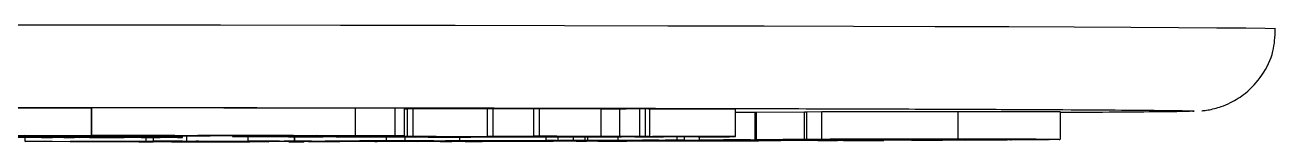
# Model space of a CAD drawing. Header units: millimetres. Extents: x 2404 to 4548, y 1024 to 2541.
# Drawn here: x 3296.15 to 3342.02, y 1133.92 to 1138.19 of the extents above; entities that cross this region are included whole.
import ezdxf

# ---------------------------------------------------------------- set-up
doc = ezdxf.new("R2010")
doc.units = ezdxf.units.MM

msp = doc.modelspace()

# ---------------------------------------------------------------- linework, layer by layer
at = {"color": 7, "linetype": 'Continuous', "lineweight": 25}
for p, q in [((3298.595, 1135.151), (3294.527, 1135.158)), ((3298.606, 1135.151), (3298.595, 1135.151)), ((3298.595, 1134.151), (3298.595, 1135.151)), ((3308.268, 1135.151), (3298.606, 1135.166)), ((3298.606, 1134.166), (3298.606, 1135.166)), ((3309.727, 1135.152), (3308.268, 1135.151)), ((3308.268, 1134.151), (3308.268, 1135.151)), ((3310.061, 1135.148), (3309.727, 1135.152)), ((3309.727, 1134.152), (3309.727, 1135.152)), ((3310.061, 1134.148), (3310.061, 1135.148)), ((3310.173, 1135.124), (3310.061, 1135.124)), ((3310.378, 1135.128), (3310.173, 1135.126)), ((3310.173, 1134.126), (3310.173, 1135.126)), ((3313.109, 1135.119), (3310.378, 1135.128)), ((3310.378, 1134.128), (3310.378, 1135.128)), ((3313.314, 1135.129), (3313.109, 1135.127)), ((3313.109, 1134.127), (3313.109, 1135.127)), ((3314.812, 1135.123), (3313.314, 1135.129)), ((3313.314, 1134.129), (3313.314, 1135.129)), ((3315.017, 1135.133), (3314.812, 1135.131)), ((3314.812, 1134.131), (3314.812, 1135.131)), ((3317.27, 1135.125), (3315.017, 1135.133)), ((3315.017, 1134.133), (3315.017, 1135.133)), ((3317.27, 1134.125), (3317.27, 1135.125)), ((3317.953, 1135.126), (3317.953, 1134.126)), ((3318.906, 1135.13), (3318.693, 1135.13)), ((3318.693, 1134.13), (3318.693, 1135.13)), ((3318.906, 1134.13), (3318.906, 1135.13)), ((3319.063, 1134.127), (3319.063, 1135.127)), ((3322.196, 1134.12), (3322.196, 1135.12)), ((3322.913, 1135.003), (3322.196, 1134.999)), ((3322.972, 1135.002), (3322.913, 1135.003)), ((3322.913, 1135.003), (3322.913, 1134.003)), ((3324.727, 1135.013), (3322.972, 1135.003)), ((3322.972, 1134.003), (3322.972, 1135.003)), ((3324.819, 1135.013), (3324.727, 1135.013)), ((3324.727, 1134.013), (3324.727, 1135.013)), ((3325.372, 1135.019), (3324.819, 1135.014)), ((3324.819, 1134.014), (3324.819, 1135.014)), ((3325.372, 1134.019), (3325.372, 1135.019)), ((3330.359, 1134.024), (3330.359, 1135.024)), ((3334.122, 1134.017), (3334.122, 1135.017)), ((3338.965, 1135.052), (3339.017, 1135.05)), ((3294.527, 1134.158), (3298.595, 1134.151)), ((3298.351, 1134.151), (3296.148, 1134.154)), ((3296.158, 1133.941), (3296.158, 1134.08)), ((3296.158, 1133.941), (3300.594, 1133.947)), ((3296.312, 1133.941), (3296.158, 1133.941)), ((3296.539, 1133.941), (3296.312, 1133.941)), ((3296.759, 1134.093), (3296.759, 1134.092)), ((3296.917, 1134.092), (3296.759, 1134.092)), ((3296.759, 1134.092), (3296.759, 1134.092)), ((3296.759, 1134.092), (3298.259, 1134.092)), ((3296.759, 1134.083), (3296.759, 1134.092)), ((3297.97, 1134.083), (3296.759, 1134.083)), ((3296.759, 1134.083), (3296.759, 1134.083)), ((3296.759, 1134.083), (3296.917, 1134.083)), ((3296.917, 1134.083), (3296.917, 1134.092)), ((3300.798, 1133.927), (3297.15, 1133.941)), ((3297.154, 1134.083), (3297.154, 1134.091)), ((3297.575, 1134.088), (3297.575, 1134.091)), ((3298.154, 1134.088), (3297.575, 1134.088)), ((3298.18, 1134.087), (3297.575, 1134.087)), ((3297.575, 1134.087), (3297.575, 1134.083)), ((3297.732, 1134.13), (3297.732, 1134.152)), ((3298.937, 1134.129), (3297.732, 1134.13)), ((3297.812, 1134.092), (3298.101, 1134.092)), ((3297.812, 1134.083), (3297.812, 1134.087)), ((3297.812, 1134.083), (3297.97, 1134.083)), ((3297.874, 1133.942), (3299.455, 1133.936)), ((3297.97, 1134.083), (3297.97, 1134.087)), ((3297.97, 1134.083), (3297.97, 1134.083)), ((3299.346, 1133.944), (3298.078, 1133.943)), ((3298.154, 1134.094), (3298.154, 1134.088)), ((3299.049, 1134.083), (3298.18, 1134.087)), ((3298.259, 1134.092), (3298.259, 1134.094)), ((3298.575, 1134.087), (3299.365, 1134.083)), ((3298.595, 1134.151), (3301.642, 1134.161)), ((3298.749, 1134.164), (3298.606, 1134.166)), ((3298.606, 1134.166), (3308.268, 1134.151)), ((3299.786, 1134.083), (3299.049, 1134.083)), ((3302.702, 1134.144), (3299.199, 1134.149)), ((3299.365, 1134.083), (3299.365, 1134.093)), ((3302.489, 1134.159), (3299.443, 1134.15)), ((3299.443, 1134.15), (3302.946, 1134.145)), ((3299.455, 1133.936), (3300.769, 1133.937)), ((3299.522, 1134.09), (3299.522, 1134.093)), ((3300.921, 1133.937), (3299.608, 1133.935)), ((3299.608, 1133.935), (3301.522, 1133.928)), ((3299.628, 1134.083), (3299.628, 1134.093)), ((3299.628, 1134.083), (3299.786, 1134.083)), ((3299.786, 1134.083), (3299.786, 1134.093)), ((3299.786, 1134.083), (3299.786, 1134.083)), ((3299.859, 1134.136), (3299.859, 1134.148)), ((3299.859, 1134.136), (3302.702, 1134.144)), ((3301.642, 1134.161), (3300.229, 1134.163)), ((3300.324, 1133.925), (3300.324, 1133.929)), ((3300.324, 1133.925), (3300.596, 1133.926)), ((3300.476, 1133.925), (3300.324, 1133.925)), ((3303.55, 1134.143), (3300.383, 1134.133)), ((3305.094, 1133.93), (3300.476, 1133.925)), ((3300.594, 1133.947), (3300.594, 1134.081)), ((3300.594, 1133.947), (3301.962, 1133.944)), ((3300.596, 1133.926), (3300.596, 1133.928)), ((3300.86, 1133.947), (3300.86, 1134.082)), ((3300.86, 1133.947), (3302.089, 1133.949)), ((3301.043, 1133.947), (3300.86, 1133.947)), ((3300.966, 1133.941), (3300.966, 1133.947)), ((3301.118, 1133.94), (3300.966, 1133.941)), ((3300.966, 1133.941), (3301.237, 1133.941)), ((3301.298, 1133.947), (3301.043, 1133.947)), ((3301.237, 1133.941), (3302.742, 1133.935)), ((3301.962, 1133.944), (3301.784, 1133.944)), ((3301.924, 1134.087), (3301.924, 1134.138)), ((3306.295, 1133.934), (3301.924, 1133.947)), ((3301.962, 1133.944), (3301.962, 1133.947)), ((3302.089, 1133.949), (3302.089, 1134.138)), ((3302.089, 1133.949), (3308.976, 1133.942)), ((3302.135, 1133.928), (3303.312, 1133.929)), ((3302.47, 1133.935), (3302.368, 1133.935)), ((3302.507, 1133.947), (3302.423, 1133.947)), ((3302.423, 1133.947), (3306.549, 1133.934)), ((3302.742, 1133.935), (3302.47, 1133.935)), ((3305.993, 1134.154), (3302.489, 1134.159)), ((3310.284, 1133.938), (3302.507, 1133.947)), ((3302.742, 1133.935), (3302.742, 1133.944)), ((3302.946, 1134.159), (3302.946, 1134.145)), ((3302.946, 1134.145), (3305.993, 1134.154)), ((3303.312, 1133.929), (3303.312, 1133.943)), ((3307.505, 1134.137), (3303.55, 1134.143)), ((3303.757, 1134.142), (3303.757, 1134.12)), ((3303.757, 1134.12), (3303.962, 1134.122)), ((3306.84, 1134.153), (3303.794, 1134.143)), ((3303.794, 1134.143), (3305.602, 1134.141)), ((3303.962, 1134.122), (3303.962, 1134.142)), ((3303.962, 1134.122), (3305.342, 1134.117)), ((3304.32, 1133.935), (3304.32, 1133.94)), ((3304.32, 1133.935), (3304.595, 1133.935)), ((3304.335, 1133.953), (3304.335, 1134.119)), ((3304.335, 1133.953), (3306.031, 1133.955)), ((3304.518, 1133.952), (3304.335, 1133.953)), ((3304.857, 1133.952), (3304.518, 1133.952)), ((3304.595, 1133.935), (3304.595, 1133.939)), ((3304.595, 1133.935), (3305.094, 1133.93)), ((3312.076, 1134.092), (3304.807, 1134.117)), ((3305.094, 1133.93), (3305.094, 1133.937)), ((3305.342, 1134.117), (3305.342, 1134.14)), ((3309.061, 1133.942), (3305.484, 1133.952)), ((3305.602, 1134.141), (3305.602, 1134.149)), ((3305.602, 1134.141), (3307.156, 1134.141)), ((3305.738, 1133.953), (3310.538, 1133.939)), ((3305.84, 1133.954), (3305.797, 1133.954)), ((3309.89, 1134.121), (3305.814, 1134.116)), ((3305.814, 1134.116), (3307.088, 1134.111)), ((3305.819, 1133.932), (3305.819, 1133.935)), ((3305.819, 1133.932), (3306.158, 1133.933)), ((3306.004, 1133.932), (3305.819, 1133.932)), ((3306.033, 1133.954), (3305.84, 1133.954)), ((3307.699, 1133.934), (3306.004, 1133.932)), ((3306.031, 1133.955), (3306.031, 1134.113)), ((3306.031, 1133.955), (3306.037, 1133.955)), ((3306.037, 1134.113), (3306.037, 1133.955)), ((3306.037, 1133.955), (3309.406, 1133.962)), ((3306.158, 1133.933), (3306.158, 1133.934)), ((3306.549, 1133.934), (3306.549, 1133.942)), ((3311.673, 1133.942), (3306.661, 1133.954)), ((3310.061, 1134.148), (3306.84, 1134.153)), ((3307.088, 1134.111), (3311.164, 1134.117)), ((3307.088, 1134.117), (3307.088, 1134.111)), ((3307.156, 1134.152), (3307.156, 1134.141)), ((3307.156, 1134.141), (3307.505, 1134.137)), ((3307.175, 1133.934), (3307.175, 1133.942)), ((3307.175, 1133.934), (3307.514, 1133.935)), ((3307.277, 1133.955), (3309.45, 1133.95)), ((3308.421, 1133.959), (3307.342, 1133.957)), ((3307.505, 1134.137), (3307.505, 1134.152)), ((3307.514, 1133.935), (3307.514, 1133.941)), ((3307.514, 1133.935), (3307.699, 1133.934)), ((3311.634, 1134.115), (3307.558, 1134.11)), ((3307.558, 1134.11), (3308.796, 1134.105)), ((3307.699, 1133.934), (3307.699, 1133.941)), ((3308.268, 1134.151), (3309.727, 1134.152)), ((3308.796, 1134.105), (3312.872, 1134.111)), ((3308.796, 1134.111), (3308.796, 1134.105)), ((3308.976, 1133.942), (3309.061, 1133.942)), ((3308.976, 1133.942), (3308.976, 1133.942)), ((3313.345, 1134.109), (3309.269, 1134.104)), ((3309.269, 1134.104), (3310.466, 1134.099)), ((3309.406, 1133.962), (3309.406, 1134.101)), ((3309.406, 1133.962), (3311.022, 1133.96)), ((3309.45, 1133.95), (3310.567, 1133.952)), ((3310.777, 1133.952), (3309.66, 1133.95)), ((3309.66, 1133.95), (3312.289, 1133.944)), ((3309.727, 1134.152), (3310.061, 1134.148)), ((3311.164, 1134.117), (3309.89, 1134.121)), ((3310.083, 1134.099), (3310.083, 1133.963)), ((3310.083, 1133.963), (3312.098, 1133.967)), ((3310.31, 1133.962), (3310.083, 1133.963)), ((3310.173, 1134.126), (3310.378, 1134.128)), ((3310.268, 1134.124), (3310.281, 1134.121)), ((3310.281, 1134.121), (3314.86, 1134.105)), ((3310.538, 1133.939), (3310.284, 1133.938)), ((3310.522, 1133.963), (3310.31, 1133.962)), ((3310.378, 1134.128), (3313.866, 1134.116)), ((3310.598, 1133.956), (3310.388, 1133.956)), ((3310.388, 1133.956), (3310.619, 1133.956)), ((3310.466, 1134.099), (3314.542, 1134.105)), ((3310.466, 1134.105), (3310.466, 1134.099)), ((3310.538, 1133.939), (3310.538, 1133.945)), ((3310.567, 1133.952), (3310.567, 1133.956)), ((3310.619, 1133.956), (3312.688, 1133.952)), ((3311.022, 1133.96), (3310.899, 1133.959)), ((3314.66, 1134.103), (3310.938, 1134.098)), ((3310.938, 1134.098), (3311.447, 1134.096)), ((3316.584, 1133.952), (3311.144, 1133.963)), ((3317.583, 1134.101), (3311.223, 1134.123)), ((3311.376, 1133.941), (3311.376, 1133.943)), ((3311.586, 1133.94), (3311.376, 1133.941)), ((3311.376, 1133.941), (3311.607, 1133.941)), ((3311.447, 1134.096), (3311.447, 1134.098)), ((3311.447, 1134.096), (3312.497, 1134.096)), ((3315.516, 1133.948), (3311.586, 1133.94)), ((3311.607, 1133.943), (3311.607, 1133.941)), ((3312.872, 1134.111), (3311.634, 1134.115)), ((3314.182, 1133.959), (3311.709, 1133.964)), ((3311.724, 1133.965), (3312.113, 1133.966)), ((3312.497, 1134.096), (3312.076, 1134.092)), ((3312.098, 1133.967), (3312.098, 1134.092)), ((3312.457, 1133.951), (3312.316, 1133.951)), ((3312.688, 1133.952), (3312.457, 1133.951)), ((3312.497, 1134.096), (3312.497, 1134.1)), ((3312.688, 1133.952), (3312.688, 1133.96)), ((3312.917, 1133.944), (3312.917, 1133.959)), ((3312.917, 1133.944), (3313.919, 1133.946)), ((3313.109, 1134.127), (3313.314, 1134.129)), ((3313.314, 1134.129), (3316.111, 1134.119)), ((3314.542, 1134.105), (3313.345, 1134.109)), ((3313.866, 1134.116), (3315.757, 1134.118)), ((3313.919, 1133.946), (3313.919, 1133.957)), ((3315.757, 1134.118), (3314.159, 1134.124)), ((3314.962, 1133.961), (3314.182, 1133.959)), ((3314.31, 1133.952), (3314.31, 1133.956)), ((3314.31, 1133.952), (3314.572, 1133.952)), ((3316.265, 1134.117), (3314.375, 1134.114)), ((3314.375, 1134.114), (3316.884, 1134.105)), ((3315.224, 1133.961), (3314.41, 1133.959)), ((3314.41, 1133.959), (3317.149, 1133.953)), ((3314.572, 1133.952), (3314.572, 1133.956)), ((3314.572, 1133.952), (3315.516, 1133.948)), ((3315.402, 1134.102), (3314.66, 1134.103)), ((3314.812, 1134.131), (3315.017, 1134.133)), ((3314.86, 1134.105), (3314.86, 1134.111)), ((3314.86, 1134.105), (3315.721, 1134.105)), ((3315.017, 1134.133), (3317.27, 1134.125)), ((3319.663, 1133.957), (3315.224, 1133.961)), ((3315.244, 1134.102), (3315.244, 1133.974)), ((3315.721, 1134.105), (3315.402, 1134.102)), ((3315.516, 1133.948), (3315.516, 1133.954)), ((3315.694, 1133.977), (3315.694, 1134.105)), ((3316.062, 1133.964), (3315.718, 1133.962)), ((3315.718, 1133.962), (3319.592, 1133.959)), ((3315.721, 1134.105), (3315.721, 1134.108)), ((3317.824, 1134.121), (3315.862, 1134.128)), ((3316.111, 1134.119), (3316.111, 1134.127)), ((3316.111, 1134.119), (3317.824, 1134.121)), ((3316.259, 1133.978), (3316.259, 1134.106)), ((3319.137, 1134.107), (3316.265, 1134.117)), ((3316.359, 1133.95), (3316.359, 1133.952)), ((3316.359, 1133.95), (3316.571, 1133.951)), ((3316.588, 1133.95), (3316.359, 1133.95)), ((3316.571, 1133.951), (3316.571, 1133.952)), ((3318.214, 1133.953), (3316.588, 1133.95)), ((3318.333, 1134.119), (3316.62, 1134.117)), ((3316.62, 1134.117), (3318.51, 1134.111)), ((3316.694, 1133.978), (3316.694, 1134.104)), ((3316.79, 1133.98), (3316.79, 1134.104)), ((3316.79, 1133.98), (3318.905, 1133.977)), ((3316.884, 1134.105), (3316.884, 1134.115)), ((3316.884, 1134.105), (3318.027, 1134.105)), ((3317.149, 1133.953), (3317.149, 1133.959)), ((3317.452, 1134.124), (3319.016, 1134.119)), ((3318.027, 1134.105), (3317.583, 1134.101)), ((3317.773, 1133.953), (3317.773, 1133.958)), ((3317.773, 1133.953), (3317.985, 1133.954)), ((3317.903, 1133.983), (3317.903, 1134.104)), ((3317.903, 1133.983), (3320.067, 1133.99)), ((3318.169, 1133.982), (3317.903, 1133.983)), ((3317.985, 1133.954), (3317.985, 1133.958)), ((3317.985, 1133.954), (3318.214, 1133.953)), ((3318.027, 1134.105), (3318.027, 1134.111)), ((3318.791, 1133.985), (3318.169, 1133.982)), ((3318.169, 1133.967), (3318.169, 1133.982)), ((3318.214, 1133.953), (3318.214, 1133.958)), ((3321.531, 1134.108), (3318.333, 1134.119)), ((3318.51, 1134.111), (3318.51, 1134.119)), ((3318.51, 1134.111), (3319.561, 1134.11)), ((3318.693, 1134.13), (3318.906, 1134.13)), ((3318.905, 1133.977), (3318.799, 1133.977)), ((3319.561, 1134.11), (3319.137, 1134.107)), ((3319.16, 1134.118), (3320.832, 1134.112)), ((3325.724, 1133.977), (3319.389, 1133.985)), ((3319.561, 1134.11), (3319.561, 1134.115)), ((3320.653, 1133.959), (3319.663, 1133.957)), ((3320.333, 1133.99), (3319.71, 1133.988)), ((3319.822, 1133.987), (3319.822, 1133.988)), ((3319.822, 1133.987), (3326.158, 1133.978)), ((3320.003, 1133.971), (3320.003, 1133.984)), ((3320.003, 1133.971), (3321.57, 1133.975)), ((3320.252, 1133.97), (3320.003, 1133.971)), ((3320.067, 1133.99), (3320.067, 1134.113)), ((3320.067, 1133.99), (3320.333, 1133.99)), ((3320.212, 1133.959), (3320.424, 1133.959)), ((3320.441, 1133.971), (3320.252, 1133.97)), ((3320.333, 1133.99), (3320.333, 1134.112)), ((3320.424, 1133.959), (3320.653, 1133.959)), ((3320.832, 1134.112), (3321.978, 1134.112)), ((3320.877, 1133.994), (3320.877, 1134.111)), ((3320.877, 1133.994), (3322.913, 1134.003)), ((3322.198, 1133.991), (3320.877, 1133.994)), ((3322.721, 1133.969), (3321.313, 1133.971)), ((3321.978, 1134.112), (3321.531, 1134.108)), ((3321.57, 1133.975), (3321.57, 1133.982)), ((3321.57, 1133.975), (3321.818, 1133.975)), ((3321.818, 1133.975), (3321.662, 1133.974)), ((3321.774, 1133.973), (3321.774, 1133.975)), ((3321.774, 1133.973), (3323.845, 1133.969)), ((3321.818, 1133.975), (3321.818, 1133.982)), ((3321.871, 1133.993), (3322.424, 1133.991)), ((3322.747, 1134), (3321.965, 1133.997)), ((3322.196, 1134.12), (3322.155, 1134.117)), ((3322.424, 1133.991), (3322.198, 1133.991)), ((3322.424, 1133.991), (3322.424, 1133.999)), ((3322.683, 1133.966), (3322.683, 1133.969)), ((3328.484, 1133.984), (3322.747, 1134)), ((3322.913, 1134.003), (3328.652, 1133.986)), ((3322.972, 1134.003), (3324.727, 1134.013)), ((3323.265, 1134.003), (3322.972, 1134.003)), ((3323.355, 1134.003), (3323.265, 1134.003)), ((3323.415, 1133.968), (3323.409, 1133.968)), ((3323.845, 1133.969), (3323.845, 1133.979)), ((3330.86, 1133.998), (3323.906, 1134.004)), ((3324.465, 1134.01), (3323.964, 1134.007)), ((3324.191, 1134.006), (3324.191, 1134.008)), ((3324.191, 1134.006), (3327.206, 1134.003)), ((3324.727, 1134.013), (3326.578, 1134.013)), ((3324.819, 1134.014), (3325.372, 1134.019)), ((3325.123, 1134.014), (3324.819, 1134.014)), ((3325.197, 1134.015), (3325.123, 1134.014)), ((3325.214, 1133.973), (3325.214, 1133.977)), ((3325.214, 1133.973), (3325.836, 1133.975)), ((3325.48, 1133.973), (3325.214, 1133.973)), ((3327.643, 1133.981), (3325.48, 1133.973)), ((3332.941, 1134.012), (3325.711, 1134.015)), ((3325.836, 1133.975), (3325.938, 1133.976)), ((3325.909, 1134.017), (3333.139, 1134.013)), ((3326.158, 1133.978), (3326.158, 1133.99)), ((3326.578, 1134.013), (3326.578, 1134.015)), ((3326.578, 1134.013), (3326.584, 1134.012)), ((3326.584, 1134.012), (3326.584, 1134.015)), ((3326.755, 1133.979), (3326.755, 1133.989)), ((3326.755, 1133.979), (3327.377, 1133.981)), ((3326.801, 1134.009), (3326.801, 1134.015)), ((3326.801, 1134.009), (3326.909, 1134.01)), ((3327.092, 1134.009), (3326.801, 1134.009)), ((3326.909, 1134.01), (3326.909, 1134.015)), ((3326.909, 1134.01), (3329.778, 1134.008)), ((3327.206, 1134.003), (3327.726, 1134.006)), ((3327.377, 1133.981), (3327.377, 1133.987)), ((3327.377, 1133.981), (3327.643, 1133.981)), ((3328.019, 1134.006), (3327.499, 1134.003)), ((3327.499, 1134.003), (3331.145, 1134)), ((3327.643, 1133.981), (3327.643, 1133.986)), ((3330.634, 1133.993), (3328.484, 1133.984)), ((3328.652, 1133.986), (3328.652, 1134)), ((3328.652, 1133.986), (3329.615, 1133.99)), ((3328.877, 1133.996), (3328.877, 1134)), ((3328.877, 1133.996), (3329.058, 1133.996)), ((3329.058, 1133.996), (3329.058, 1134)), ((3329.058, 1133.996), (3330.634, 1133.993)), ((3329.67, 1134.007), (3329.475, 1134.007)), ((3329.778, 1134.008), (3329.67, 1134.007)), ((3329.778, 1134.008), (3329.778, 1134.013)), ((3330.634, 1133.993), (3330.634, 1133.999)), ((3331.272, 1133.996), (3330.98, 1133.997)), ((3330.98, 1133.997), (3331.088, 1133.997)), ((3331.145, 1134), (3331.145, 1134.012)), ((3331.211, 1134.009), (3331.211, 1134.012)), ((3331.211, 1134.009), (3331.398, 1134.01)), ((3333.099, 1134.007), (3331.272, 1133.996)), ((3331.398, 1134.01), (3331.398, 1134.012)), ((3331.398, 1134.01), (3333.099, 1134.007)), ((3331.696, 1134.001), (3331.696, 1134.012)), ((3331.696, 1134.001), (3332.161, 1134.003)), ((3333.453, 1134.009), (3333.149, 1134.01)), ((3333.149, 1134.01), (3333.235, 1134.01)), ((3333.983, 1134.014), (3333.453, 1134.009)), ((3334.05, 1134.015), (3333.983, 1134.014))]:
    msp.add_line(p, q, dxfattribs=at)
at = {"color": 7, "linetype": 'Continuous', "lineweight": 25, "flags": 128}
for points in [[(3342.017, 1138.05), (3341.972, 1138.055), (3341.616, 1138.066), (3340.906, 1138.077), (3339.845, 1138.087), (3338.439, 1138.097), (3336.694, 1138.108), (3334.62, 1138.117), (3332.226, 1138.127), (3329.525, 1138.136), (3326.53, 1138.145), (3323.256, 1138.153), (3319.719, 1138.161), (3315.937, 1138.168), (3311.929, 1138.174), (3307.714, 1138.18), (3303.314, 1138.186), (3298.751, 1138.19), (3294.047, 1138.194)], [(3294.34, 1134.087), (3294.525, 1134.09), (3295.064, 1134.092), (3295.903, 1134.094), (3296.96, 1134.095), (3298.132, 1134.095), (3299.304, 1134.095), (3300.361, 1134.094), (3301.2, 1134.092), (3301.739, 1134.09), (3301.924, 1134.087), (3301.739, 1134.085), (3301.2, 1134.082), (3300.361, 1134.081), (3299.304, 1134.08), (3298.132, 1134.079), (3296.96, 1134.08), (3295.903, 1134.081), (3295.064, 1134.082), (3294.525, 1134.085), (3294.34, 1134.087)], [(3295.161, 1134.087), (3295.34, 1134.089), (3295.856, 1134.091), (3296.646, 1134.093), (3297.616, 1134.094), (3298.648, 1134.094), (3299.618, 1134.093), (3300.408, 1134.091), (3300.924, 1134.089), (3301.103, 1134.087), (3300.924, 1134.085), (3300.408, 1134.083), (3299.618, 1134.082), (3298.648, 1134.081), (3297.616, 1134.081), (3296.646, 1134.082), (3295.856, 1134.083), (3295.34, 1134.085), (3295.161, 1134.087)]]:
    msp.add_lwpolyline(points, dxfattribs=at)
at = {"color": 7, "linetype": 'Continuous', "lineweight": 25}
for points, knots in [([(3339.293, 1135.062), (3339.307, 1135.063), (3339.341, 1135.065), (3339.492, 1135.084), (3339.736, 1135.133), (3340.032, 1135.22), (3340.43, 1135.386), (3340.979, 1135.734), (3341.548, 1136.359), (3341.952, 1137.175), (3341.981, 1137.766), (3341.993, 1138.033)], [0, 0, 0, 0, 0.069689, 0.159202, 0.228526, 0.284853, 0.360929, 0.487702, 0.660291, 0.846257, 1, 1, 1, 1]), ([(3202.071, 1135.052), (3202.119, 1135.056), (3202.226, 1135.064), (3203.095, 1135.077), (3204.576, 1135.09), (3206.752, 1135.104), (3209.582, 1135.117), (3213.096, 1135.13), (3217.25, 1135.142), (3221.994, 1135.153), (3227.255, 1135.164), (3232.947, 1135.172), (3238.97, 1135.18), (3245.193, 1135.186), (3251.558, 1135.191), (3257.911, 1135.194), (3264.25, 1135.196), (3270.517, 1135.196), (3276.784, 1135.196), (3283.123, 1135.194), (3289.475, 1135.191), (3295.841, 1135.186), (3302.064, 1135.18), (3308.087, 1135.172), (3313.779, 1135.164), (3319.04, 1135.153), (3323.784, 1135.142), (3327.938, 1135.13), (3331.452, 1135.117), (3334.282, 1135.104), (3336.457, 1135.09), (3337.939, 1135.077), (3338.81, 1135.064), (3338.917, 1135.056), (3338.965, 1135.052)], [0, 0, 0, 0, 0.023828, 0.053273, 0.084485, 0.115699, 0.147957, 0.180726, 0.213842, 0.247136, 0.28043, 0.313546, 0.346314, 0.378573, 0.409785, 0.440999, 0.470442, 0.499888, 0.529332, 0.558778, 0.58999, 0.621203, 0.653462, 0.68623, 0.719347, 0.752641, 0.785934, 0.819051, 0.851819, 0.884078, 0.915289, 0.946503, 0.975948, 1, 1, 1, 1]), ([(3317.953, 1135.126), (3317.833, 1135.126), (3317.654, 1135.126), (3317.426, 1135.125), (3317.322, 1135.125), (3317.27, 1135.125)], [0, 0, 0, 0, 0.498826, 0.749076, 1, 1, 1, 1]), ([(3318.693, 1135.13), (3318.646, 1135.13), (3318.554, 1135.129), (3318.355, 1135.128), (3318.113, 1135.127), (3317.953, 1135.126)], [0, 0, 0, 0, 0.251433, 0.502936, 1, 1, 1, 1]), ([(3319.027, 1135.127), (3319.03, 1135.128), (3319.039, 1135.129), (3318.954, 1135.13), (3318.906, 1135.13)], [0, 0, 0, 0, 0.431539, 1, 1, 1, 1]), ([(3322.196, 1135.12), (3321.879, 1135.12), (3321.245, 1135.119), (3320.176, 1135.119), (3319.43, 1135.119), (3319.016, 1135.119)], [0, 0, 0, 0, 0.307787, 0.615394, 1, 1, 1, 1]), ([(3330.359, 1135.024), (3329.693, 1135.024), (3328.665, 1135.025), (3327.261, 1135.024), (3326.342, 1135.023), (3325.682, 1135.021), (3325.476, 1135.02), (3325.372, 1135.019)], [0, 0, 0, 0, 0.3203787, 0.4942376, 0.6691493, 0.8330428, 1, 1, 1, 1]), ([(3334.097, 1135.017), (3334.103, 1135.017), (3334.146, 1135.018), (3333.899, 1135.019), (3333.306, 1135.021), (3332.09, 1135.023), (3331.02, 1135.024), (3330.359, 1135.024)], [0, 0, 0, 0, 0.030225, 0.211144, 0.392436, 0.624543, 1, 1, 1, 1]), ([(3339.017, 1135.05), (3338.961, 1135.045), (3338.85, 1135.036), (3337.953, 1135.023), (3336.412, 1135.009), (3335.099, 1135), (3334.151, 1134.996), (3334.122, 1134.995)], [0, 0, 0, 0, 0.2407893, 0.4815888, 0.73683, 0.9920914, 1, 1, 1, 1]), ([(3289.636, 1134.142), (3290.305, 1134.142), (3291.558, 1134.142), (3293.374, 1134.143), (3295.417, 1134.144), (3297.074, 1134.147), (3298.024, 1134.15), (3298.351, 1134.151)], [0, 0, 0, 0, 0.198997, 0.37265, 0.545625, 0.843257, 1, 1, 1, 1]), ([(3299.199, 1134.149), (3298.776, 1134.148), (3297.709, 1134.146), (3295.487, 1134.142), (3292.546, 1134.141), (3290.637, 1134.141), (3289.685, 1134.142)], [0, 0, 0, 0, 0.185716, 0.467958, 0.734859, 1, 1, 1, 1]), ([(3297.15, 1133.941), (3297.119, 1133.941), (3297.069, 1133.941), (3296.959, 1133.941), (3296.849, 1133.941), (3296.701, 1133.941), (3296.602, 1133.941), (3296.539, 1133.941)], [0, 0, 0, 0, 0.23968, 0.390629, 0.542071, 0.705503, 1, 1, 1, 1]), ([(3297.154, 1134.091), (3297.153, 1134.091), (3297.15, 1134.092), (3297.12, 1134.092), (3297.081, 1134.092), (3297.012, 1134.092), (3296.956, 1134.092), (3296.917, 1134.092)], [0, 0, 0, 0, 0.250411, 0.398556, 0.54744, 0.686236, 1, 1, 1, 1]), ([(3296.917, 1134.083), (3296.962, 1134.083), (3297.026, 1134.083), (3297.097, 1134.083), (3297.134, 1134.083), (3297.152, 1134.083), (3297.153, 1134.083), (3297.154, 1134.083)], [0, 0, 0, 0, 0.364031, 0.510061, 0.655864, 0.843841, 1, 1, 1, 1]), ([(3297.575, 1134.091), (3297.577, 1134.091), (3297.58, 1134.092), (3297.611, 1134.092), (3297.661, 1134.092), (3297.73, 1134.092), (3297.785, 1134.092), (3297.812, 1134.092)], [0, 0, 0, 0, 0.222894, 0.384836, 0.547319, 0.773072, 1, 1, 1, 1]), ([(3297.575, 1134.083), (3297.577, 1134.083), (3297.58, 1134.083), (3297.609, 1134.083), (3297.657, 1134.083), (3297.727, 1134.083), (3297.782, 1134.083), (3297.812, 1134.083)], [0, 0, 0, 0, 0.210223, 0.375759, 0.542534, 0.746796, 1, 1, 1, 1]), ([(3297.732, 1134.13), (3297.935, 1134.13), (3298.341, 1134.131), (3298.898, 1134.133), (3299.404, 1134.134), (3299.707, 1134.135), (3299.859, 1134.136)], [0, 0, 0, 0, 0.281624, 0.563251, 0.781619, 1, 1, 1, 1]), ([(3298.078, 1133.943), (3298.018, 1133.943), (3297.92, 1133.943), (3297.836, 1133.942), (3297.803, 1133.942), (3297.817, 1133.942), (3297.854, 1133.942), (3297.874, 1133.942)], [0, 0, 0, 0, 0.300073, 0.489629, 0.647488, 0.805846, 1, 1, 1, 1]), ([(3298.101, 1134.092), (3298.243, 1134.092), (3298.47, 1134.092), (3298.755, 1134.091), (3298.941, 1134.091), (3299.059, 1134.09), (3299.069, 1134.09), (3299.075, 1134.09)], [0, 0, 0, 0, 0.272358, 0.434918, 0.598303, 0.790426, 1, 1, 1, 1]), ([(3299.075, 1134.09), (3299.064, 1134.089), (3299.048, 1134.089), (3298.853, 1134.088), (3298.634, 1134.088), (3298.392, 1134.088), (3298.225, 1134.088), (3298.154, 1134.088)], [0, 0, 0, 0, 0.330883, 0.501179, 0.670916, 0.859688, 1, 1, 1, 1]), ([(3298.259, 1134.092), (3298.448, 1134.092), (3298.752, 1134.092), (3299.12, 1134.092), (3299.349, 1134.091), (3299.499, 1134.091), (3299.514, 1134.09), (3299.522, 1134.09)], [0, 0, 0, 0, 0.3001846, 0.4844442, 0.6359343, 0.7877448, 1, 1, 1, 1]), ([(3299.522, 1134.09), (3299.513, 1134.09), (3299.497, 1134.089), (3299.326, 1134.088), (3299.063, 1134.088), (3298.8, 1134.088), (3298.622, 1134.087), (3298.575, 1134.087)], [0, 0, 0, 0, 0.267946, 0.469277, 0.670405, 0.911995, 1, 1, 1, 1]), ([(3300.229, 1134.163), (3300.092, 1134.163), (3299.818, 1134.163), (3299.329, 1134.164), (3298.962, 1134.164), (3298.749, 1134.164)], [0, 0, 0, 0, 0.295972, 0.59215, 1, 1, 1, 1]), ([(3300.383, 1134.133), (3300.19, 1134.133), (3299.844, 1134.132), (3299.365, 1134.13), (3299.08, 1134.129), (3298.937, 1134.129)], [0, 0, 0, 0, 0.388154, 0.694028, 1, 1, 1, 1]), ([(3301.784, 1133.944), (3301.539, 1133.944), (3301.045, 1133.944), (3300.296, 1133.945), (3299.701, 1133.945), (3299.438, 1133.945), (3299.346, 1133.944)], [0, 0, 0, 0, 0.329191, 0.661633, 0.881808, 1, 1, 1, 1]), ([(3299.365, 1134.083), (3299.378, 1134.083), (3299.405, 1134.083), (3299.462, 1134.083), (3299.54, 1134.083), (3299.597, 1134.083), (3299.628, 1134.083)], [0, 0, 0, 0, 0.249458, 0.50098, 0.731039, 1, 1, 1, 1]), ([(3300.596, 1133.926), (3300.665, 1133.926), (3300.766, 1133.926), (3300.826, 1133.926), (3300.845, 1133.926)], [0, 0, 0, 0, 0.687811, 1, 1, 1, 1]), ([(3300.769, 1133.937), (3300.888, 1133.937), (3301.078, 1133.938), (3301.263, 1133.938), (3301.331, 1133.939), (3301.291, 1133.939), (3301.183, 1133.94), (3301.118, 1133.94)], [0, 0, 0, 0, 0.253965, 0.40631, 0.559769, 0.73662, 1, 1, 1, 1]), ([(3300.871, 1133.926), (3300.871, 1133.926), (3300.879, 1133.926), (3300.861, 1133.927), (3300.823, 1133.927), (3300.798, 1133.927)], [0, 0, 0, 0, 0.006784, 0.3662, 1, 1, 1, 1]), ([(3302.368, 1133.935), (3302.246, 1133.936), (3302.073, 1133.936), (3301.735, 1133.937), (3301.472, 1133.937), (3301.192, 1133.937), (3301.014, 1133.937), (3300.921, 1133.937)], [0, 0, 0, 0, 0.375008, 0.532176, 0.663237, 0.825783, 1, 1, 1, 1]), ([(3301.924, 1133.947), (3301.887, 1133.947), (3301.827, 1133.947), (3301.712, 1133.947), (3301.61, 1133.947), (3301.476, 1133.947), (3301.375, 1133.947), (3301.307, 1133.947), (3301.298, 1133.947)], [0, 0, 0, 0, 0.239791, 0.395723, 0.528329, 0.660993, 0.950414, 1, 1, 1, 1]), ([(3301.522, 1133.928), (3301.554, 1133.928), (3301.607, 1133.928), (3301.723, 1133.927), (3301.852, 1133.927), (3301.996, 1133.927), (3302.091, 1133.927), (3302.135, 1133.928)], [0, 0, 0, 0, 0.2422509, 0.3981104, 0.5540249, 0.7912917, 1, 1, 1, 1]), ([(3303.312, 1133.929), (3303.525, 1133.929), (3303.953, 1133.93), (3304.314, 1133.931), (3304.435, 1133.933), (3304.362, 1133.934), (3304.32, 1133.935)], [0, 0, 0, 0, 0.2488152, 0.5000632, 0.7136426, 1, 1, 1, 1]), ([(3304.807, 1134.117), (3304.717, 1134.118), (3304.536, 1134.118), (3304.196, 1134.119), (3303.918, 1134.12), (3303.757, 1134.12)], [0, 0, 0, 0, 0.297034, 0.594269, 1, 1, 1, 1]), ([(3305.484, 1133.952), (3305.447, 1133.952), (3305.387, 1133.953), (3305.266, 1133.953), (3305.157, 1133.953), (3305.013, 1133.953), (3304.922, 1133.953), (3304.857, 1133.952)], [0, 0, 0, 0, 0.239941, 0.39539, 0.551967, 0.684504, 1, 1, 1, 1]), ([(3305.342, 1134.117), (3305.909, 1134.118), (3307.019, 1134.119), (3308.668, 1134.122), (3309.735, 1134.123), (3310.268, 1134.124)], [0, 0, 0, 0, 0.343183, 0.671556, 1, 1, 1, 1]), ([(3305.797, 1133.954), (3305.762, 1133.954), (3305.696, 1133.954), (3305.647, 1133.953), (3305.649, 1133.953), (3305.683, 1133.953), (3305.721, 1133.953), (3305.738, 1133.953)], [0, 0, 0, 0, 0.256868, 0.47724, 0.662008, 0.845558, 1, 1, 1, 1]), ([(3306.661, 1133.954), (3306.616, 1133.954), (3306.546, 1133.954), (3306.426, 1133.955), (3306.323, 1133.955), (3306.182, 1133.954), (3306.093, 1133.954), (3306.033, 1133.954)], [0, 0, 0, 0, 0.2536824, 0.4001164, 0.52343, 0.6771969, 1, 1, 1, 1]), ([(3306.158, 1133.933), (3306.218, 1133.933), (3306.309, 1133.933), (3306.361, 1133.933), (3306.378, 1133.933)], [0, 0, 0, 0, 0.671603, 1, 1, 1, 1]), ([(3306.395, 1133.933), (3306.396, 1133.933), (3306.404, 1133.933), (3306.378, 1133.934), (3306.334, 1133.934), (3306.299, 1133.934), (3306.295, 1133.934)], [0, 0, 0, 0, 0.044219, 0.379656, 0.916945, 1, 1, 1, 1]), ([(3306.549, 1133.934), (3306.582, 1133.934), (3306.641, 1133.934), (3306.761, 1133.934), (3306.893, 1133.934), (3307.037, 1133.934), (3307.127, 1133.934), (3307.175, 1133.934)], [0, 0, 0, 0, 0.215896, 0.3853283, 0.5559542, 0.7640999, 1, 1, 1, 1]), ([(3307.342, 1133.957), (3307.287, 1133.957), (3307.204, 1133.956), (3307.156, 1133.956), (3307.161, 1133.956), (3307.162, 1133.956)], [0, 0, 0, 0, 0.636816, 0.940157, 1, 1, 1, 1]), ([(3307.169, 1133.956), (3307.185, 1133.956), (3307.21, 1133.956), (3307.258, 1133.955), (3307.277, 1133.955)], [0, 0, 0, 0, 0.614189, 1, 1, 1, 1]), ([(3310.899, 1133.959), (3310.632, 1133.959), (3310.098, 1133.96), (3309.33, 1133.96), (3308.751, 1133.959), (3308.51, 1133.959), (3308.421, 1133.959)], [0, 0, 0, 0, 0.3213061, 0.6452902, 0.8696576, 1, 1, 1, 1]), ([(3311.223, 1134.123), (3311.133, 1134.124), (3310.952, 1134.124), (3310.612, 1134.125), (3310.334, 1134.126), (3310.173, 1134.126)], [0, 0, 0, 0, 0.297034, 0.594269, 1, 1, 1, 1]), ([(3311.144, 1133.963), (3311.087, 1133.963), (3311.003, 1133.963), (3310.861, 1133.963), (3310.748, 1133.963), (3310.632, 1133.963), (3310.561, 1133.963), (3310.522, 1133.963)], [0, 0, 0, 0, 0.300741, 0.442976, 0.585498, 0.770192, 1, 1, 1, 1]), ([(3310.567, 1133.952), (3310.664, 1133.953), (3310.822, 1133.953), (3310.899, 1133.953), (3310.929, 1133.954)], [0, 0, 0, 0, 0.608426, 1, 1, 1, 1]), ([(3310.939, 1133.954), (3310.942, 1133.954), (3310.955, 1133.954), (3310.846, 1133.955), (3310.69, 1133.955), (3310.598, 1133.956)], [0, 0, 0, 0, 0.107107, 0.469394, 1, 1, 1, 1]), ([(3312.316, 1133.951), (3312.172, 1133.952), (3311.959, 1133.952), (3311.59, 1133.953), (3311.307, 1133.953), (3311.022, 1133.952), (3310.867, 1133.952), (3310.777, 1133.952)], [0, 0, 0, 0, 0.337772, 0.500301, 0.664443, 0.804956, 1, 1, 1, 1]), ([(3311.709, 1133.964), (3311.664, 1133.964), (3311.594, 1133.964), (3311.561, 1133.965), (3311.578, 1133.965), (3311.633, 1133.965), (3311.698, 1133.965), (3311.724, 1133.965)], [0, 0, 0, 0, 0.273037, 0.428356, 0.583344, 0.832242, 1, 1, 1, 1]), ([(3311.607, 1133.941), (3311.67, 1133.941), (3311.759, 1133.941), (3311.812, 1133.942), (3311.801, 1133.942), (3311.751, 1133.942), (3311.699, 1133.942), (3311.673, 1133.942)], [0, 0, 0, 0, 0.358471, 0.509487, 0.66217, 0.836846, 1, 1, 1, 1]), ([(3312.098, 1133.967), (3312.386, 1133.968), (3312.828, 1133.969), (3313.603, 1133.969), (3314.224, 1133.969), (3314.825, 1133.969), (3315.142, 1133.968), (3315.317, 1133.968)], [0, 0, 0, 0, 0.321782, 0.493409, 0.666308, 0.816214, 1, 1, 1, 1]), ([(3312.113, 1133.966), (3312.363, 1133.967), (3312.733, 1133.968), (3313.391, 1133.968), (3313.922, 1133.968), (3314.401, 1133.967), (3314.673, 1133.967), (3314.791, 1133.967)], [0, 0, 0, 0, 0.331594, 0.48998, 0.648562, 0.847889, 1, 1, 1, 1]), ([(3312.289, 1133.944), (3312.332, 1133.944), (3312.402, 1133.943), (3312.536, 1133.943), (3312.673, 1133.943), (3312.805, 1133.943), (3312.883, 1133.944), (3312.917, 1133.944)], [0, 0, 0, 0, 0.244529, 0.408946, 0.573274, 0.814793, 1, 1, 1, 1]), ([(3314.159, 1134.124), (3314.069, 1134.124), (3313.888, 1134.125), (3313.548, 1134.126), (3313.269, 1134.126), (3313.109, 1134.127)], [0, 0, 0, 0, 0.29737, 0.594968, 1, 1, 1, 1]), ([(3313.919, 1133.946), (3314.104, 1133.946), (3314.447, 1133.947), (3314.558, 1133.948), (3314.609, 1133.948)], [0, 0, 0, 0, 0.540563, 1, 1, 1, 1]), ([(3314.601, 1133.949), (3314.602, 1133.949), (3314.608, 1133.95), (3314.434, 1133.951), (3314.31, 1133.952)], [0, 0, 0, 0, 0.287101, 1, 1, 1, 1]), ([(3314.791, 1133.967), (3314.982, 1133.966), (3315.292, 1133.965), (3315.516, 1133.964), (3315.504, 1133.963), (3315.339, 1133.962), (3315.098, 1133.961), (3314.962, 1133.961)], [0, 0, 0, 0, 0.272894, 0.445011, 0.618101, 0.78577, 1, 1, 1, 1]), ([(3315.862, 1134.128), (3315.772, 1134.128), (3315.591, 1134.129), (3315.251, 1134.13), (3314.972, 1134.13), (3314.812, 1134.131)], [0, 0, 0, 0, 0.297034, 0.594269, 1, 1, 1, 1]), ([(3317.605, 1133.966), (3317.094, 1133.966), (3316.161, 1133.968), (3315.436, 1133.971), (3315.203, 1133.974), (3315.291, 1133.975), (3315.56, 1133.976), (3315.694, 1133.977)], [0, 0, 0, 0, 0.329821, 0.602198, 0.751389, 0.876805, 1, 1, 1, 1]), ([(3315.317, 1133.968), (3315.546, 1133.968), (3315.926, 1133.967), (3316.123, 1133.965), (3316.097, 1133.965), (3316.092, 1133.965)], [0, 0, 0, 0, 0.543092, 0.902457, 1, 1, 1, 1]), ([(3315.694, 1133.977), (3315.734, 1133.977), (3315.814, 1133.977), (3315.999, 1133.977), (3316.155, 1133.978), (3316.259, 1133.978)], [0, 0, 0, 0, 0.250844, 0.502068, 1, 1, 1, 1]), ([(3315.985, 1133.976), (3315.901, 1133.976), (3315.745, 1133.975), (3315.735, 1133.974), (3315.968, 1133.972), (3316.761, 1133.97), (3317.63, 1133.968), (3318.169, 1133.967)], [0, 0, 0, 0, 0.097711, 0.183041, 0.35825, 0.602223, 1, 1, 1, 1]), ([(3318.799, 1133.977), (3318.485, 1133.977), (3317.925, 1133.977), (3317.146, 1133.978), (3316.546, 1133.977), (3316.189, 1133.977), (3316.032, 1133.976), (3315.985, 1133.976)], [0, 0, 0, 0, 0.327037, 0.582977, 0.7546195, 0.9267447, 1, 1, 1, 1]), ([(3316.259, 1133.978), (3316.297, 1133.978), (3316.373, 1133.978), (3316.524, 1133.978), (3316.626, 1133.978), (3316.694, 1133.978)], [0, 0, 0, 0, 0.2516063, 0.5032378, 1, 1, 1, 1]), ([(3316.571, 1133.951), (3316.623, 1133.951), (3316.698, 1133.951), (3316.746, 1133.951), (3316.736, 1133.951), (3316.683, 1133.952), (3316.619, 1133.952), (3316.584, 1133.952)], [0, 0, 0, 0, 0.327317, 0.476421, 0.626546, 0.796314, 1, 1, 1, 1]), ([(3316.694, 1133.978), (3316.74, 1133.979), (3316.829, 1133.979), (3316.84, 1133.979), (3316.803, 1133.98), (3316.79, 1133.98)], [0, 0, 0, 0, 0.406204, 0.795736, 1, 1, 1, 1]), ([(3317.149, 1133.953), (3317.187, 1133.953), (3317.255, 1133.953), (3317.38, 1133.953), (3317.513, 1133.953), (3317.652, 1133.953), (3317.733, 1133.953), (3317.773, 1133.953)], [0, 0, 0, 0, 0.208612, 0.37176, 0.536244, 0.765787, 1, 1, 1, 1]), ([(3317.27, 1134.125), (3317.376, 1134.125), (3317.536, 1134.125), (3317.771, 1134.126), (3317.892, 1134.126), (3317.953, 1134.126)], [0, 0, 0, 0, 0.498374, 0.749082, 1, 1, 1, 1]), ([(3318.569, 1134.124), (3318.44, 1134.124), (3318.158, 1134.124), (3317.764, 1134.124), (3317.529, 1134.124), (3317.452, 1134.124)], [0, 0, 0, 0, 0.360389, 0.789524, 1, 1, 1, 1]), ([(3322.943, 1133.965), (3322.715, 1133.964), (3322.316, 1133.963), (3321.506, 1133.963), (3320.432, 1133.963), (3319.056, 1133.964), (3318.097, 1133.965), (3317.605, 1133.966)], [0, 0, 0, 0, 0.169563, 0.297883, 0.425995, 0.705761, 1, 1, 1, 1]), ([(3317.953, 1134.126), (3318.059, 1134.127), (3318.272, 1134.127), (3318.493, 1134.129), (3318.621, 1134.13), (3318.693, 1134.13)], [0, 0, 0, 0, 0.308082, 0.61489, 1, 1, 1, 1]), ([(3318.169, 1133.967), (3318.735, 1133.966), (3319.58, 1133.965), (3320.75, 1133.964), (3321.486, 1133.964), (3322.053, 1133.964), (3322.438, 1133.965), (3322.615, 1133.965), (3322.683, 1133.966)], [0, 0, 0, 0, 0.399545, 0.597137, 0.733747, 0.835099, 0.936852, 1, 1, 1, 1]), ([(3319.055, 1134.126), (3319.038, 1134.126), (3318.998, 1134.125), (3318.786, 1134.125), (3318.618, 1134.124), (3318.569, 1134.124)], [0, 0, 0, 0, 0.357282, 0.813025, 1, 1, 1, 1]), ([(3319.389, 1133.985), (3319.336, 1133.985), (3319.252, 1133.985), (3319.119, 1133.985), (3319.007, 1133.985), (3318.889, 1133.985), (3318.829, 1133.985), (3318.791, 1133.985)], [0, 0, 0, 0, 0.247687, 0.39562, 0.54446, 0.717172, 1, 1, 1, 1]), ([(3318.906, 1134.13), (3318.957, 1134.13), (3319.039, 1134.129), (3319.044, 1134.127), (3319.046, 1134.127)], [0, 0, 0, 0, 0.6302091, 1, 1, 1, 1]), ([(3319.016, 1134.119), (3319.347, 1134.119), (3320.009, 1134.119), (3321.082, 1134.119), (3321.798, 1134.12), (3322.196, 1134.12)], [0, 0, 0, 0, 0.30739, 0.614857, 1, 1, 1, 1]), ([(3322.155, 1134.117), (3322.041, 1134.117), (3321.545, 1134.118), (3320.463, 1134.118), (3319.578, 1134.118), (3319.16, 1134.118)], [0, 0, 0, 0, 0.135558, 0.592517, 1, 1, 1, 1]), ([(3319.592, 1133.959), (3319.652, 1133.959), (3319.774, 1133.959), (3319.961, 1133.959), (3320.111, 1133.959), (3320.182, 1133.959), (3320.212, 1133.959)], [0, 0, 0, 0, 0.2772639, 0.5575672, 0.817889, 1, 1, 1, 1]), ([(3319.71, 1133.988), (3319.673, 1133.988), (3319.617, 1133.987), (3319.619, 1133.987), (3319.666, 1133.987), (3319.742, 1133.987), (3319.798, 1133.987), (3319.822, 1133.987)], [0, 0, 0, 0, 0.3520414, 0.5318269, 0.7130337, 0.8778643, 1, 1, 1, 1]), ([(3321.313, 1133.971), (3321.241, 1133.971), (3321.124, 1133.972), (3320.927, 1133.972), (3320.765, 1133.972), (3320.59, 1133.971), (3320.499, 1133.971), (3320.441, 1133.971)], [0, 0, 0, 0, 0.257237, 0.420431, 0.584481, 0.733875, 1, 1, 1, 1]), ([(3321.662, 1133.974), (3321.62, 1133.974), (3321.547, 1133.974), (3321.522, 1133.974), (3321.553, 1133.973), (3321.64, 1133.973), (3321.727, 1133.973), (3321.774, 1133.973)], [0, 0, 0, 0, 0.249315, 0.4358137, 0.6227966, 0.7970359, 1, 1, 1, 1]), ([(3321.965, 1133.997), (3321.843, 1133.996), (3321.714, 1133.996), (3321.761, 1133.995), (3321.763, 1133.995)], [0, 0, 0, 0, 0.946889, 1, 1, 1, 1]), ([(3322.683, 1133.966), (3322.793, 1133.966), (3322.97, 1133.966), (3323.061, 1133.967), (3323.029, 1133.968), (3322.901, 1133.969), (3322.777, 1133.969), (3322.721, 1133.969)], [0, 0, 0, 0, 0.329126, 0.528564, 0.696809, 0.865433, 1, 1, 1, 1]), ([(3323.4, 1133.967), (3323.355, 1133.967), (3323.267, 1133.966), (3323.049, 1133.965), (3322.943, 1133.965)], [0, 0, 0, 0, 0.517516, 1, 1, 1, 1]), ([(3323.906, 1134.004), (3323.851, 1134.004), (3323.761, 1134.004), (3323.63, 1134.004), (3323.527, 1134.004), (3323.427, 1134.004), (3323.383, 1134.003), (3323.355, 1134.003)], [0, 0, 0, 0, 0.238273, 0.386342, 0.535522, 0.694283, 1, 1, 1, 1]), ([(3323.542, 1133.969), (3323.51, 1133.969), (3323.453, 1133.969), (3323.409, 1133.968), (3323.41, 1133.968), (3323.411, 1133.968)], [0, 0, 0, 0, 0.544636, 0.977907, 1, 1, 1, 1]), ([(3323.845, 1133.969), (3323.816, 1133.969), (3323.759, 1133.969), (3323.654, 1133.969), (3323.587, 1133.969), (3323.547, 1133.969), (3323.542, 1133.969)], [0, 0, 0, 0, 0.25202, 0.504232, 0.940351, 1, 1, 1, 1]), ([(3323.964, 1134.007), (3323.941, 1134.007), (3323.912, 1134.006), (3323.927, 1134.006), (3323.93, 1134.006)], [0, 0, 0, 0, 0.809388, 1, 1, 1, 1]), ([(3323.942, 1134.006), (3323.954, 1134.006), (3323.982, 1134.006), (3324.074, 1134.006), (3324.152, 1134.006), (3324.191, 1134.006)], [0, 0, 0, 0, 0.283678, 0.642488, 1, 1, 1, 1]), ([(3326.584, 1134.012), (3326.305, 1134.012), (3325.746, 1134.012), (3325.036, 1134.011), (3324.624, 1134.01), (3324.506, 1134.01), (3324.465, 1134.01)], [0, 0, 0, 0, 0.326957, 0.656983, 0.880506, 1, 1, 1, 1]), ([(3325.711, 1134.015), (3325.654, 1134.015), (3325.562, 1134.015), (3325.435, 1134.015), (3325.335, 1134.015), (3325.246, 1134.015), (3325.216, 1134.015), (3325.197, 1134.015)], [0, 0, 0, 0, 0.2389344, 0.3835198, 0.5293247, 0.7100539, 1, 1, 1, 1]), ([(3325.372, 1134.019), (3325.542, 1134.02), (3325.827, 1134.022), (3326.74, 1134.024), (3327.818, 1134.025), (3329.078, 1134.025), (3329.948, 1134.024), (3330.359, 1134.024)], [0, 0, 0, 0, 0.247075, 0.411707, 0.576376, 0.799459, 1, 1, 1, 1]), ([(3325.676, 1134.019), (3325.654, 1134.019), (3325.621, 1134.018), (3325.633, 1134.018), (3325.637, 1134.018)], [0, 0, 0, 0, 0.6911383, 1, 1, 1, 1]), ([(3325.643, 1134.018), (3325.655, 1134.018), (3325.68, 1134.017), (3325.762, 1134.017), (3325.847, 1134.017), (3325.897, 1134.017), (3325.909, 1134.017)], [0, 0, 0, 0, 0.307364, 0.616517, 0.904057, 1, 1, 1, 1]), ([(3330.224, 1134.022), (3329.567, 1134.022), (3328.614, 1134.023), (3327.328, 1134.023), (3326.518, 1134.022), (3325.962, 1134.02), (3325.757, 1134.019), (3325.687, 1134.019), (3325.676, 1134.019)], [0, 0, 0, 0, 0.370461, 0.536516, 0.705021, 0.84958, 0.977988, 1, 1, 1, 1]), ([(3325.939, 1133.976), (3325.94, 1133.976), (3325.944, 1133.976), (3325.905, 1133.976), (3325.834, 1133.977), (3325.764, 1133.977), (3325.724, 1133.977)], [0, 0, 0, 0, 0.124719, 0.38447, 0.652941, 1, 1, 1, 1]), ([(3326.158, 1133.978), (3326.208, 1133.978), (3326.294, 1133.978), (3326.433, 1133.978), (3326.548, 1133.978), (3326.663, 1133.978), (3326.721, 1133.979), (3326.755, 1133.979)], [0, 0, 0, 0, 0.239524, 0.40579, 0.571729, 0.750468, 1, 1, 1, 1]), ([(3327.726, 1134.006), (3327.767, 1134.006), (3327.832, 1134.007), (3327.811, 1134.008), (3327.692, 1134.008), (3327.448, 1134.009), (3327.222, 1134.009), (3327.092, 1134.009)], [0, 0, 0, 0, 0.250694, 0.402945, 0.556475, 0.743783, 1, 1, 1, 1]), ([(3329.475, 1134.007), (3329.282, 1134.007), (3328.997, 1134.007), (3328.599, 1134.007), (3328.344, 1134.007), (3328.14, 1134.007), (3328.063, 1134.006), (3328.019, 1134.006)], [0, 0, 0, 0, 0.339516, 0.502236, 0.666705, 0.806821, 1, 1, 1, 1]), ([(3329.615, 1133.99), (3329.695, 1133.991), (3329.851, 1133.992), (3329.705, 1133.993), (3329.348, 1133.995), (3329.017, 1133.995), (3328.877, 1133.996)], [0, 0, 0, 0, 0.25104, 0.485737, 0.783075, 1, 1, 1, 1]), ([(3333.713, 1134.016), (3333.725, 1134.016), (3333.767, 1134.017), (3333.462, 1134.018), (3332.777, 1134.02), (3331.626, 1134.021), (3330.713, 1134.022), (3330.224, 1134.022)], [0, 0, 0, 0, 0.069629, 0.257165, 0.430092, 0.695031, 1, 1, 1, 1]), ([(3330.359, 1134.024), (3331.006, 1134.024), (3332.037, 1134.023), (3333.219, 1134.021), (3333.841, 1134.02), (3334.121, 1134.018), (3334.09, 1134.017), (3334.082, 1134.017)], [0, 0, 0, 0, 0.366723, 0.58482, 0.762656, 0.94041, 1, 1, 1, 1]), ([(3331.088, 1133.997), (3331.117, 1133.997), (3331.158, 1133.998), (3331.12, 1133.998), (3331.049, 1133.998), (3330.956, 1133.998), (3330.886, 1133.998), (3330.86, 1133.998)], [0, 0, 0, 0, 0.39106, 0.540188, 0.690013, 0.882685, 1, 1, 1, 1]), ([(3331.145, 1134), (3331.2, 1134), (3331.291, 1134), (3331.423, 1134), (3331.533, 1134), (3331.633, 1134), (3331.674, 1134.001), (3331.696, 1134.001)], [0, 0, 0, 0, 0.238521, 0.395636, 0.552314, 0.766778, 1, 1, 1, 1]), ([(3332.289, 1134.005), (3332.295, 1134.005), (3332.343, 1134.006), (3332.174, 1134.007), (3331.811, 1134.008), (3331.428, 1134.009), (3331.211, 1134.009)], [0, 0, 0, 0, 0.045115, 0.334899, 0.62348, 1, 1, 1, 1]), ([(3333.255, 1134.011), (3333.256, 1134.011), (3333.262, 1134.011), (3333.228, 1134.011), (3333.161, 1134.011), (3333.061, 1134.011), (3332.983, 1134.012), (3332.941, 1134.012)], [0, 0, 0, 0, 0.0720945, 0.286641, 0.5008175, 0.7269972, 1, 1, 1, 1]), ([(3333.139, 1134.013), (3333.193, 1134.013), (3333.287, 1134.013), (3333.413, 1134.013), (3333.521, 1134.014), (3333.619, 1134.014), (3333.657, 1134.014), (3333.678, 1134.014)], [0, 0, 0, 0, 0.2039125, 0.3489118, 0.4932734, 0.7202809, 1, 1, 1, 1])]:
    msp.add_open_spline(points, degree=3, knots=knots, dxfattribs=at)

doc.saveas('drawing.dxf')
